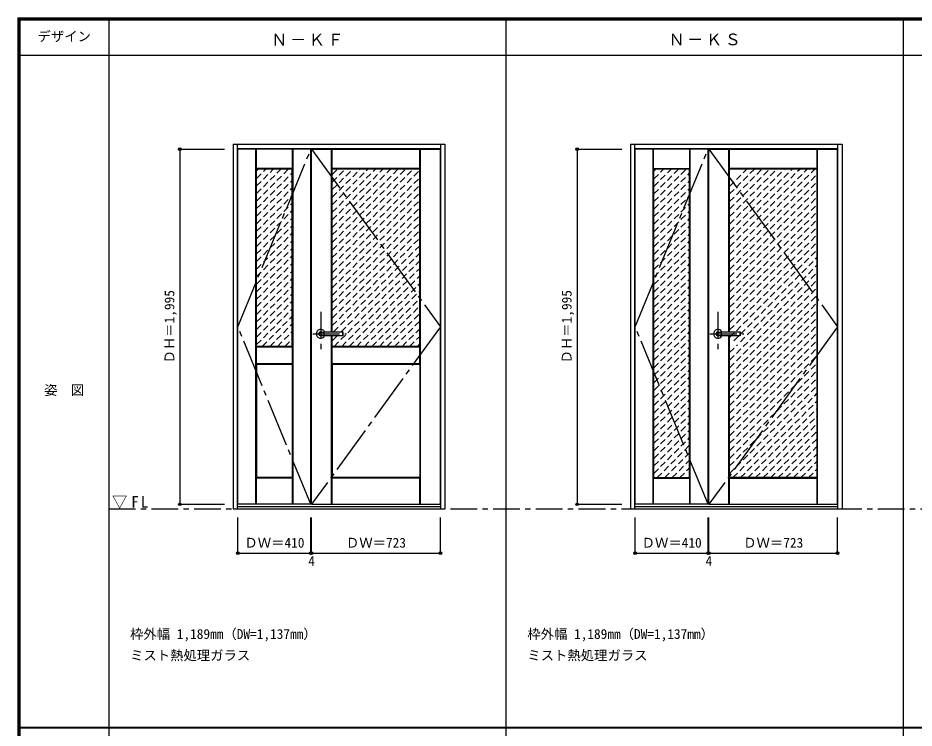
# Model space of a CAD drawing. Units: millimetres, scale not verified. Extents: x -6000 to 5700, y -4307 to 4260.
# Drawn here: x -6000 to -966, y 186 to 4175 of the extents above; entities that cross this region are included whole.
import ezdxf
from ezdxf.enums import TextEntityAlignment as Align

# ---------------------------------------------------------------- set-up
doc = ezdxf.new("R2010")
doc.units = ezdxf.units.MM
doc.header["$LTSCALE"] = 30
doc.header["$PDMODE"] = 32
doc.header["$PDSIZE"] = 15
for name, pattern in [('CHAIN1', [8, 5, -1, 1, -1]), ('CHAIN2', [12, 9, -1, 1, -1]), ('DASHED1', [1.8, 1.2, -0.6])]:
    doc.linetypes.add(name, pattern=pattern)
for name, color, linetype in [('0-1_通り芯', 4, 'CHAIN1'), ('0-2_扉', 3, 'Continuous'), ('0-3_仕上げ', 7, 'Continuous'), ('0-4_枠', 3, 'Continuous'), ('0-5_レバー', 3, 'Continuous'), ('0-7_', 7, 'CHAIN2'), ('0-A_文字', 7, 'Continuous'), ('0-B_寸法', 7, 'Continuous'), ('0-C_ハッチ', 4, 'DASHED1'), ('F-1_枠', 6, 'Continuous'), ('F-A_文字', 7, 'Continuous')]:
    doc.layers.add(name, color=color, linetype=linetype)
doc.styles.add('ＭＳ ゴシック', font='')
doc.styles.get('ＭＳ ゴシック').set_extended_font_data('MS Gothic')

msp = doc.modelspace()

# ---------------------------------------------------------------- linework, layer by layer
at = {"layer": '0-1_通り芯'}
for p, q in [((-4299, 2524.5), (-4299, 2314.5)), ((-2067.4, 2524.5), (-2067.4, 2314.5)), ((-4344, 2400.5), (-4154, 2400.5)), ((-2112.4, 2400.5), (-1922.4, 2400.5))]:
    msp.add_line(p, q, dxfattribs=at)
at = {"layer": '0-1_通り芯', "color": 7}
msp.add_line((-5490, 1418), (5690, 1418), dxfattribs=at)
at = {"layer": '0-2_扉'}
for p, q in [((-4764, 1443), (-4764, 3438)), ((-4354, 3438), (-4764, 3438)), ((-4354, 1443), (-4354, 3438)), ((-4350, 1443), (-4350, 3438)), ((-4350, 3438), (-3627, 3438)), ((-3627, 1443), (-3627, 3438)), ((-2532.4, 1443), (-2532.4, 3438)), ((-2122.4, 3438), (-2532.4, 3438)), ((-2122.4, 1443), (-2122.4, 3438)), ((-2118.4, 1443), (-2118.4, 3438)), ((-2118.4, 3438), (-1395.4, 3438)), ((-1395.4, 1443), (-1395.4, 3438)), ((-4354, 1443), (-4764, 1443)), ((-4350, 1443), (-3627, 1443)), ((-2122.4, 1443), (-2532.4, 1443)), ((-2118.4, 1443), (-1395.4, 1443))]:
    msp.add_line(p, q, dxfattribs=at)
at = {"layer": '0-3_仕上げ'}
for p, q in [((-4663.5, 1443), (-4663.5, 3438)), ((-4662, 3328), (-4662, 3438)), ((-4660.5, 3329.5), (-4660.5, 3438)), ((-4457.5, 3329.5), (-4457.5, 3438)), ((-4456, 3328), (-4456, 3438)), ((-4454.5, 1443), (-4454.5, 3438)), ((-4238, 2412), (-4238, 3438)), ((-4235, 3329.5), (-4235, 3438)), ((-3742, 3329.5), (-3742, 3438)), ((-3740.5, 3328), (-3740.5, 3438)), ((-3739, 1443), (-3739, 3438)), ((-2431.9, 1443), (-2431.9, 3438)), ((-2430.4, 3328), (-2430.4, 3438)), ((-2428.9, 3329.5), (-2428.9, 3438)), ((-2225.9, 3329.5), (-2225.9, 3438)), ((-2222.9, 1443), (-2222.9, 3438)), ((-2006.4, 2412), (-2006.4, 3438)), ((-2004.9, 3328), (-2004.9, 3438)), ((-2003.4, 3329.5), (-2003.4, 3438)), ((-1510.4, 3329.5), (-1510.4, 3438)), ((-1508.9, 3328), (-1508.9, 3438)), ((-1507.4, 1443), (-1507.4, 3438)), ((-4660.5, 3329.5), (-4662, 3328)), ((-4659.5, 3325.5), (-4662, 3328)), ((-4457.5, 3329.5), (-4660.5, 3329.5)), ((-4456, 3328), (-4458.5, 3325.5)), ((-4457.5, 3329.5), (-4456, 3328)), ((-4234, 3325.5), (-4236.5, 3328)), ((-3742, 3329.5), (-4235, 3329.5)), ((-3740.5, 3328), (-3743, 3325.5)), ((-3742, 3329.5), (-3740.5, 3328)), ((-2428.9, 3329.5), (-2430.4, 3328)), ((-2427.9, 3325.5), (-2430.4, 3328)), ((-2428.9, 3329.5), (-2225.9, 3329.5)), ((-2225.9, 3329.5), (-2224.4, 3328)), ((-2003.4, 3329.5), (-2004.9, 3328)), ((-2002.4, 3325.5), (-2004.9, 3328)), ((-1510.4, 3329.5), (-2003.4, 3329.5)), ((-1511.4, 3325.5), (-1508.9, 3328)), ((-1510.4, 3329.5), (-1508.9, 3328)), ((-4238, 1443), (-4238, 2389)), ((-2006.4, 1443), (-2006.4, 2389)), ((-4660.5, 2326), (-4662, 2327.5)), ((-4660.5, 2234), (-4660.5, 2326)), ((-4457.5, 2326), (-4660.5, 2326)), ((-4458.5, 2330), (-4456, 2327.5)), ((-4457.5, 2326), (-4456, 2327.5)), ((-4457.5, 2234), (-4457.5, 2326)), ((-4456, 2232.5), (-4456, 2327.5)), ((-4236.5, 2232.5), (-4236.5, 2327.5)), ((-4235, 2234), (-4235, 2326)), ((-3742, 2326), (-4235, 2326)), ((-3743, 2330), (-3740.5, 2327.5)), ((-3742, 2326), (-3740.5, 2327.5)), ((-3742, 2234), (-3742, 2326)), ((-3740.5, 2232.5), (-3740.5, 2327.5)), ((-4660.5, 2234), (-4662, 2232.5)), ((-4659.5, 2230), (-4662, 2232.5)), ((-4660.5, 2234), (-4457.5, 2234)), ((-4456, 2232.5), (-4458.5, 2230)), ((-4457.5, 2234), (-4456, 2232.5)), ((-4235, 2234), (-4236.5, 2232.5)), ((-4234, 2230), (-4236.5, 2232.5)), ((-4235, 2234), (-3742, 2234)), ((-3740.5, 2232.5), (-3743, 2230)), ((-3742, 2234), (-3740.5, 2232.5)), ((-4662, 1590.5), (-4659.5, 1593)), ((-4660.5, 1589), (-4662, 1590.5)), ((-4662, 1443), (-4662, 1590.5)), ((-4660.5, 1443), (-4660.5, 1589)), ((-4457.5, 1589), (-4660.5, 1589)), ((-4458.5, 1593), (-4456, 1590.5)), ((-4457.5, 1589), (-4456, 1590.5)), ((-4457.5, 1443), (-4457.5, 1589)), ((-4456, 1443), (-4456, 1590.5)), ((-4236.5, 1443), (-4236.5, 1590.5)), ((-4235, 1443), (-4235, 1589)), ((-3742, 1589), (-4235, 1589)), ((-3743, 1593), (-3740.5, 1590.5)), ((-3742, 1589), (-3740.5, 1590.5)), ((-3742, 1443), (-3742, 1589)), ((-3740.5, 1443), (-3740.5, 1590.5)), ((-2427.9, 1593), (-2430.4, 1590.5)), ((-2430.4, 1443), (-2430.4, 1590.5)), ((-2428.9, 1589), (-2225.9, 1589)), ((-2226.9, 1593), (-2224.4, 1590.5)), ((-2224.4, 1443), (-2224.4, 1590.5)), ((-2002.4, 1593), (-2004.9, 1590.5)), ((-2004.9, 1443), (-2004.9, 1590.5)), ((-2003.4, 1589), (-1510.4, 1589)), ((-1511.4, 1593), (-1508.9, 1590.5)), ((-1510.4, 1589), (-1508.9, 1590.5)), ((-1510.4, 1443), (-1510.4, 1589)), ((-1508.9, 1443), (-1508.9, 1590.5))]:
    msp.add_line(p, q, dxfattribs=at)
at = {"layer": '0-3_仕上げ', "color": 3}
for p, q in [((-4659.5, 2330), (-4659.5, 3325.5)), ((-4458.5, 3325.5), (-4659.5, 3325.5)), ((-4458.5, 2330), (-4458.5, 3325.5)), ((-4234, 2412), (-4234, 3325.5)), ((-3743, 3325.5), (-4234, 3325.5)), ((-3743, 2330), (-3743, 3325.5)), ((-2427.9, 1593), (-2427.9, 3325.5)), ((-2226.9, 3325.5), (-2427.9, 3325.5)), ((-2226.9, 1593), (-2226.9, 3325.5)), ((-2002.4, 2412), (-2002.4, 3325.5)), ((-1511.4, 3325.5), (-2002.4, 3325.5)), ((-4234, 2330), (-4234, 2389)), ((-2002.4, 1593), (-2002.4, 2389)), ((-4458.5, 2330), (-4659.5, 2330)), ((-3743, 2330), (-4234, 2330)), ((-4659.5, 2230), (-4458.5, 2230)), ((-4659.5, 2230), (-4659.5, 1593)), ((-4458.5, 2230), (-4458.5, 1593)), ((-4234, 2230), (-3743, 2230)), ((-4234, 2230), (-4234, 1593)), ((-3743, 2230), (-3743, 1593)), ((-4458.5, 1593), (-4659.5, 1593)), ((-3743, 1593), (-4234, 1593)), ((-2427.9, 1593), (-2226.9, 1593))]:
    msp.add_line(p, q, dxfattribs=at)
at = {"layer": '0-3_仕上げ'}
for points in [[(-4235, 3329.5), (-4236.5, 3328), (-4236.5, 3438)], [(-2226.9, 3325.5), (-2224.4, 3328), (-2224.4, 3438)], [(-4662, 2232.5), (-4662, 2327.5), (-4659.5, 2330)], [(-4235, 2326), (-4236.5, 2327.5), (-4234, 2330)], [(-4235, 1589), (-4236.5, 1590.5), (-4234, 1593)], [(-2428.9, 1443), (-2428.9, 1589), (-2430.4, 1590.5)], [(-2225.9, 1443), (-2225.9, 1589), (-2224.4, 1590.5)], [(-2003.4, 1443), (-2003.4, 1589), (-2004.9, 1590.5)]]:
    msp.add_lwpolyline(points, dxfattribs=at)
at = {"layer": '0-3_仕上げ', "color": 3}
msp.add_lwpolyline([(-1511.4, 3325.5), (-1511.4, 1593), (-2002.4, 1593)], dxfattribs=at)
at = {"layer": '0-4_枠'}
for p, q in [((-4790, 3465), (-4790, 1418)), ((-4790, 3465), (-3601, 3465)), ((-4766, 1418), (-4766, 3465)), ((-4766, 3441), (-3625, 3441)), ((-3625, 1418), (-3625, 3465)), ((-3601, 3465), (-3601, 1418)), ((-2558.4, 3465), (-2558.4, 1418)), ((-2558.4, 3465), (-1369.4, 3465)), ((-2534.4, 1418), (-2534.4, 3465)), ((-2534.4, 3441), (-1393.4, 3441)), ((-1393.4, 1418), (-1393.4, 3465)), ((-1369.4, 3465), (-1369.4, 1418)), ((-4790, 1418), (-3601, 1418)), ((-4766, 1430), (-3625, 1430)), ((-2558.4, 1418), (-1369.4, 1418)), ((-2534.4, 1430), (-1393.4, 1430))]:
    msp.add_line(p, q, dxfattribs=at)
at = {"layer": '0-5_レバー'}
for p, q in [((-4299, 2410), (-4280, 2410)), ((-4299, 2391), (-4280, 2391)), ((-4280, 2411), (-4279, 2412)), ((-4280, 2390), (-4280, 2411)), ((-4280, 2390), (-4279, 2389)), ((-4279, 2412), (-4175, 2412)), ((-4175, 2389), (-4279, 2389)), ((-4174, 2411), (-4175, 2412)), ((-4174, 2390), (-4175, 2389)), ((-4174, 2390), (-4174, 2411)), ((-2067.4, 2410), (-2048.4, 2410)), ((-2067.4, 2391), (-2048.4, 2391)), ((-2048.4, 2411), (-2047.4, 2412)), ((-2048.4, 2390), (-2048.4, 2411)), ((-2048.4, 2390), (-2047.4, 2389)), ((-2047.4, 2412), (-1943.4, 2412)), ((-1943.4, 2389), (-2047.4, 2389)), ((-1942.4, 2411), (-1943.4, 2412)), ((-1942.4, 2390), (-1943.4, 2389)), ((-1942.4, 2390), (-1942.4, 2411))]:
    msp.add_line(p, q, dxfattribs=at)
at = {"layer": '0-5_レバー', "color": 4}
for p, q in [((-4279, 2389), (-4279, 2412)), ((-4175, 2412), (-4175, 2389)), ((-2047.4, 2389), (-2047.4, 2412)), ((-1943.4, 2412), (-1943.4, 2389))]:
    msp.add_line(p, q, dxfattribs=at)
for centre, radius, start, end in [((-4299, 2400.5), 24.55, 27.93255, 332.06745), ((-2067.4, 2400.5), 24.55, 27.93255, 332.06745), ((-4299, 2400.5), 11, 59.72736, 300.27264), ((-2067.4, 2400.5), 11, 59.72736, 300.27264)]:
    msp.add_arc(centre, radius, start, end, dxfattribs=at)
at = {"layer": '0-5_レバー'}
for centre in [(-4299, 2400.5), (-2067.4, 2400.5)]:
    msp.add_arc(centre, 9.5, 90, 270, dxfattribs=at)
at = {"layer": '0-7_'}
for points in [[(-4354, 1443), (-4764, 2440.5), (-4354, 3438)], [(-4350, 3438), (-3627, 2440.5), (-4350, 1443)], [(-2122.4, 1443), (-2532.4, 2440.5), (-2122.4, 3438)], [(-2118.4, 3438), (-1395.4, 2440.5), (-2118.4, 1443)]]:
    msp.add_lwpolyline(points, dxfattribs=at)
at = {"layer": '0-B_寸法', "color": 4}
for p, q in [((-5090, 3438), (-5090, 1443)), ((-5090, 3438), (-4840, 3438)), ((-2858.4, 3438), (-2858.4, 1443)), ((-2858.4, 3438), (-2608.4, 3438)), ((-5090, 1443), (-4840, 1443)), ((-2858.4, 1443), (-2608.4, 1443)), ((-4764, 1168), (-4764, 1368)), ((-4354, 1168), (-4354, 1368)), ((-3627, 1168), (-3627, 1368)), ((-2532.4, 1168), (-2532.4, 1368)), ((-2122.4, 1168), (-2122.4, 1368)), ((-1395.4, 1168), (-1395.4, 1368)), ((-4350, 1168), (-3627, 1168)), ((-2118.4, 1168), (-1395.4, 1168))]:
    msp.add_line(p, q, dxfattribs=at)
for points in [[(-4764, 1168), (-4354, 1168), (-4350, 1168), (-4350, 1368)], [(-2532.4, 1168), (-2122.4, 1168), (-2118.4, 1168), (-2118.4, 1368)]]:
    msp.add_lwpolyline(points, dxfattribs=at)
at = {"layer": '0-B_寸法'}
for p in [(-5090, 3438), (-2858.4, 3438), (-5090, 1443), (-2858.4, 1443), (-4764, 1168), (-4354, 1168), (-4350, 1168), (-3627, 1168), (-2532.4, 1168), (-2122.4, 1168), (-2118.4, 1168), (-1395.4, 1168)]:
    msp.add_point(p, dxfattribs=at)
at = {"layer": '0-C_ハッチ'}
for p, q in [((-4659.5, 3273.65), (-4607.65, 3325.5)), ((-4659.5, 3146.37), (-4480.37, 3325.5)), ((-4659.5, 3188.79), (-4522.79, 3325.5)), ((-4659.5, 3231.22), (-4565.22, 3325.5)), ((-4659.5, 3316.07), (-4650.07, 3325.5)), ((-4234, 3253.06), (-4161.56, 3325.5)), ((-4234, 2871.22), (-3779.72, 3325.5)), ((-4234, 2913.65), (-3822.15, 3325.5)), ((-4234, 2956.07), (-3864.57, 3325.5)), ((-4234, 2998.5), (-3907, 3325.5)), ((-4234, 3040.93), (-3949.43, 3325.5)), ((-4234, 3083.35), (-3991.85, 3325.5)), ((-4234, 3125.78), (-4034.28, 3325.5)), ((-4234, 3168.21), (-4076.71, 3325.5)), ((-4234, 3210.63), (-4119.13, 3325.5)), ((-4234, 3295.49), (-4203.99, 3325.5)), ((-2427.9, 3143.63), (-2246.03, 3325.5)), ((-2427.9, 3228.49), (-2330.89, 3325.5)), ((-2427.9, 3186.06), (-2288.46, 3325.5)), ((-2427.9, 3313.34), (-2415.74, 3325.5)), ((-2427.9, 3270.91), (-2373.31, 3325.5)), ((-2002.4, 3228.49), (-1905.39, 3325.5)), ((-2002.4, 2846.65), (-1523.55, 3325.5)), ((-2002.4, 2889.07), (-1565.97, 3325.5)), ((-2002.4, 2931.5), (-1608.4, 3325.5)), ((-2002.4, 2973.93), (-1650.83, 3325.5)), ((-2002.4, 3016.35), (-1693.25, 3325.5)), ((-2002.4, 3058.78), (-1735.68, 3325.5)), ((-2002.4, 3101.21), (-1778.11, 3325.5)), ((-2002.4, 3143.63), (-1820.53, 3325.5)), ((-2002.4, 3186.06), (-1862.96, 3325.5)), ((-4659.5, 3103.94), (-4458.5, 3304.94)), ((-4234, 2828.79), (-3743, 3319.79)), ((-4234, 2786.37), (-3743, 3277.37)), ((-2427.9, 3101.21), (-2226.9, 3302.21)), ((-2002.4, 2804.22), (-1511.4, 3295.22)), ((-4659.5, 3061.52), (-4458.5, 3262.52)), ((-4234, 2743.94), (-3743, 3234.94)), ((-2427.9, 3058.78), (-2226.9, 3259.78)), ((-2002.4, 2761.8), (-1511.4, 3252.8)), ((-4659.5, 3019.09), (-4458.5, 3220.09)), ((-4659.5, 2976.66), (-4458.5, 3177.66)), ((-4234, 2701.52), (-3743, 3192.52)), ((-2427.9, 3016.35), (-2226.9, 3217.35)), ((-2427.9, 2973.93), (-2226.9, 3174.93)), ((-2002.4, 2719.37), (-1511.4, 3210.37)), ((-4659.5, 2934.24), (-4458.5, 3135.24)), ((-4234, 2659.09), (-3743, 3150.09)), ((-2427.9, 2931.5), (-2226.9, 3132.5)), ((-2002.4, 2676.94), (-1511.4, 3167.94)), ((-2002.4, 2634.52), (-1511.4, 3125.52)), ((-4659.5, 2891.81), (-4458.5, 3092.81)), ((-4234, 2616.66), (-3743, 3107.66)), ((-2427.9, 2889.07), (-2226.9, 3090.07)), ((-2002.4, 2592.09), (-1511.4, 3083.09)), ((-4659.5, 2849.38), (-4458.5, 3050.38)), ((-4234, 2574.24), (-3743, 3065.24)), ((-4234, 2531.81), (-3743, 3022.81)), ((-2427.9, 2846.65), (-2226.9, 3047.65)), ((-2002.4, 2549.66), (-1511.4, 3040.66)), ((-4659.5, 2806.96), (-4458.5, 3007.96)), ((-4234, 2489.38), (-3743, 2980.38)), ((-2427.9, 2804.22), (-2226.9, 3005.22)), ((-2002.4, 2507.24), (-1511.4, 2998.24)), ((-4659.5, 2764.53), (-4458.5, 2965.53)), ((-4659.5, 2722.1), (-4458.5, 2923.1)), ((-4234, 2446.96), (-3743, 2937.96)), ((-2427.9, 2761.8), (-2226.9, 2962.8)), ((-2427.9, 2719.37), (-2226.9, 2920.37)), ((-2002.4, 2464.81), (-1511.4, 2955.81)), ((-4659.5, 2679.68), (-4458.5, 2880.68)), ((-4226.53, 2412), (-3743, 2895.53)), ((-2427.9, 2676.94), (-2226.9, 2877.94)), ((-2002.4, 2422.38), (-1511.4, 2913.38)), ((-2002.4, 2379.96), (-1511.4, 2870.96)), ((-4659.5, 2637.25), (-4458.5, 2838.25)), ((-4184.1, 2412), (-3743, 2853.1)), ((-2427.9, 2634.52), (-2226.9, 2835.52)), ((-1977.93, 2362), (-1511.4, 2828.53)), ((-4659.5, 2594.83), (-4458.5, 2795.83)), ((-4223.68, 2330), (-3743, 2810.68)), ((-2427.9, 2592.09), (-2226.9, 2793.09)), ((-1941.4, 2356.11), (-1511.4, 2786.11)), ((-4659.5, 2552.4), (-4458.5, 2753.4)), ((-4181.25, 2330), (-3743, 2768.25)), ((-4138.83, 2330), (-3743, 2725.83)), ((-2427.9, 2549.66), (-2226.9, 2750.66)), ((-2002.4, 2252.68), (-1511.4, 2743.68)), ((-4659.5, 2509.97), (-4458.5, 2710.97)), ((-4659.5, 2467.55), (-4458.5, 2668.55)), ((-4096.4, 2330), (-3743, 2683.4)), ((-2427.9, 2507.24), (-2226.9, 2708.24)), ((-2002.4, 2210.25), (-1511.4, 2701.25)), ((-4659.5, 2425.12), (-4458.5, 2626.12)), ((-4053.97, 2330), (-3743, 2640.97)), ((-2427.9, 2464.81), (-2226.9, 2665.81)), ((-2427.9, 2422.38), (-2226.9, 2623.38)), ((-2002.4, 2167.83), (-1511.4, 2658.83)), ((-4659.5, 2382.69), (-4458.5, 2583.69)), ((-4011.55, 2330), (-3743, 2598.55)), ((-2427.9, 2379.96), (-2226.9, 2580.96)), ((-2002.4, 2125.4), (-1511.4, 2616.4)), ((-2002.4, 2082.97), (-1511.4, 2573.97)), ((-4659.5, 2340.27), (-4458.5, 2541.27)), ((-3969.12, 2330), (-3743, 2556.12)), ((-2427.9, 2337.53), (-2226.9, 2538.53)), ((-2002.4, 2040.55), (-1511.4, 2531.55)), ((-4627.34, 2330), (-4458.5, 2498.84)), ((-3926.69, 2330), (-3743, 2513.69)), ((-3884.27, 2330), (-3743, 2471.27)), ((-2427.9, 2295.11), (-2226.9, 2496.11)), ((-2002.4, 1998.12), (-1511.4, 2489.12)), ((-4584.91, 2330), (-4458.5, 2456.41)), ((-3841.84, 2330), (-3743, 2428.84)), ((-2427.9, 2252.68), (-2226.9, 2453.68)), ((-2002.4, 1955.69), (-1511.4, 2446.69)), ((-4542.49, 2330), (-4458.5, 2413.99)), ((-4500.06, 2330), (-4458.5, 2371.56)), ((-4234, 2362.1), (-4207.1, 2389)), ((-3799.41, 2330), (-3743, 2386.41)), ((-2427.9, 2210.25), (-2226.9, 2411.25)), ((-2427.9, 2167.83), (-2226.9, 2368.83)), ((-2002.4, 1913.27), (-1511.4, 2404.27)), ((-3756.99, 2330), (-3743, 2343.99)), ((-2427.9, 2125.4), (-2226.9, 2326.4)), ((-2002.4, 1870.84), (-1511.4, 2361.84)), ((-2002.4, 2337.53), (-2000.93, 2339)), ((-2002.4, 2295.11), (-1958.5, 2339)), ((-2002.4, 1828.41), (-1511.4, 2319.41)), ((-2427.9, 2082.97), (-2226.9, 2283.97)), ((-2002.4, 1785.99), (-1511.4, 2276.99)), ((-2427.9, 2040.55), (-2226.9, 2241.55)), ((-2002.4, 1743.56), (-1511.4, 2234.56)), ((-2427.9, 1998.12), (-2226.9, 2199.12)), ((-2002.4, 1701.14), (-1511.4, 2192.14)), ((-2427.9, 1955.69), (-2226.9, 2156.69)), ((-2002.4, 1658.71), (-1511.4, 2149.71)), ((-2427.9, 1913.27), (-2226.9, 2114.27)), ((-2427.9, 1870.84), (-2226.9, 2071.84)), ((-2002.4, 1616.28), (-1511.4, 2107.28)), ((-1983.26, 1593), (-1511.4, 2064.86)), ((-2427.9, 1828.41), (-2226.9, 2029.41)), ((-1940.83, 1593), (-1511.4, 2022.43)), ((-2427.9, 1785.99), (-2226.9, 1986.99)), ((-1898.4, 1593), (-1511.4, 1980)), ((-2427.9, 1743.56), (-2226.9, 1944.56)), ((-1855.98, 1593), (-1511.4, 1937.58)), ((-2427.9, 1701.14), (-2226.9, 1902.14)), ((-1813.55, 1593), (-1511.4, 1895.15)), ((-2427.9, 1658.71), (-2226.9, 1859.71)), ((-2427.9, 1616.28), (-2226.9, 1817.28)), ((-1771.12, 1593), (-1511.4, 1852.72)), ((-2408.76, 1593), (-2226.9, 1774.86)), ((-1728.7, 1593), (-1511.4, 1810.3)), ((-1686.27, 1593), (-1511.4, 1767.87)), ((-2366.33, 1593), (-2226.9, 1732.43)), ((-1643.84, 1593), (-1511.4, 1725.44)), ((-2323.9, 1593), (-2226.9, 1690)), ((-1601.42, 1593), (-1511.4, 1683.02)), ((-2281.48, 1593), (-2226.9, 1647.58)), ((-1558.99, 1593), (-1511.4, 1640.59)), ((-1516.57, 1593), (-1511.4, 1598.17))]:
    msp.add_line(p, q, dxfattribs=at)
at = {"layer": 'F-1_枠'}
for p, q in [((-6000, 4175), (5700, 4175)), ((-6000, 4175), (-6000, -4205)), ((-6000, 4170), (5700, 4170)), ((-6000, 4165), (5700, 4165)), ((-5995, 4175), (-5995, -4205)), ((-5990, 4175), (-5990, -4205)), ((-5490, 4175), (-5490, -3790)), ((-3258.4, 4175), (-3258.4, -3790)), ((-1026.8, 4175), (-1026.8, -3790)), ((-6000, 3965), (5700, 3965)), ((-6000, 190.5), (5700, 190.5)), ((-6000, 187.5), (5700, 187.5))]:
    msp.add_line(p, q, dxfattribs=at)

# ---------------------------------------------------------------- texts
at = {"layer": '0-A_文字', "style": 'ＭＳ ゴシック'}
for s, p in [('枠外幅 1,189mm（DW=1,137mm）', (-5370, 670.5)), ('枠外幅 1,189mm（DW=1,137mm）', (-3138.4, 670.5)), ('ミスト熱処理ガラス', (-5370, 550.5)), ('ミスト熱処理ガラス', (-3138.4, 550.5))]:
    msp.add_text(s, height=54.99, dxfattribs=at).set_placement(p, align=Align.BOTTOM_LEFT)
at = {"layer": '0-A_文字', "char_height": 65.98, "attachment_point": 7, "style": 'ＭＳ ゴシック'}
for s, insert in [('\\T1.17;Ｎ－ＫＦ', (-4576.7, 4020)), ('\\T1.17;Ｎ－ＫＳ', (-2345.1, 4020)), ('\\T1.26;\\W0.95;▽FL', (-5471.25, 1418))]:
    msp.add_mtext(s, dxfattribs=dict(at, insert=insert))
at = {"layer": '0-B_寸法', "style": 'ＭＳ ゴシック'}
for p in [(-5105, 2234.25), (-2873.4, 2234.25)]:
    msp.add_text('ＤＨ＝1,995', height=54.99, rotation=90, dxfattribs=at).set_placement(p, align=Align.BOTTOM_LEFT)
for s, p in [('ＤＷ＝410', (-4727.75, 1183)), ('ＤＷ＝723', (-4157.25, 1183)), ('ＤＷ＝410', (-2496.15, 1183)), ('ＤＷ＝723', (-1925.65, 1183)), ('4', (-4368.75, 1080.61)), ('4', (-2137.15, 1080.61))]:
    msp.add_text(s, height=54.99, dxfattribs=at).set_placement(p, align=Align.BOTTOM_LEFT)
at = {"layer": 'F-A_文字', "style": 'ＭＳ ゴシック'}
for s, p in [('デザイン', (-5890, 4027.5)), ('姿\u3000図', (-5852.5, 2040.25))]:
    msp.add_text(s, height=54.99, dxfattribs=at).set_placement(p, align=Align.BOTTOM_LEFT)

doc.saveas('drawing.dxf')
